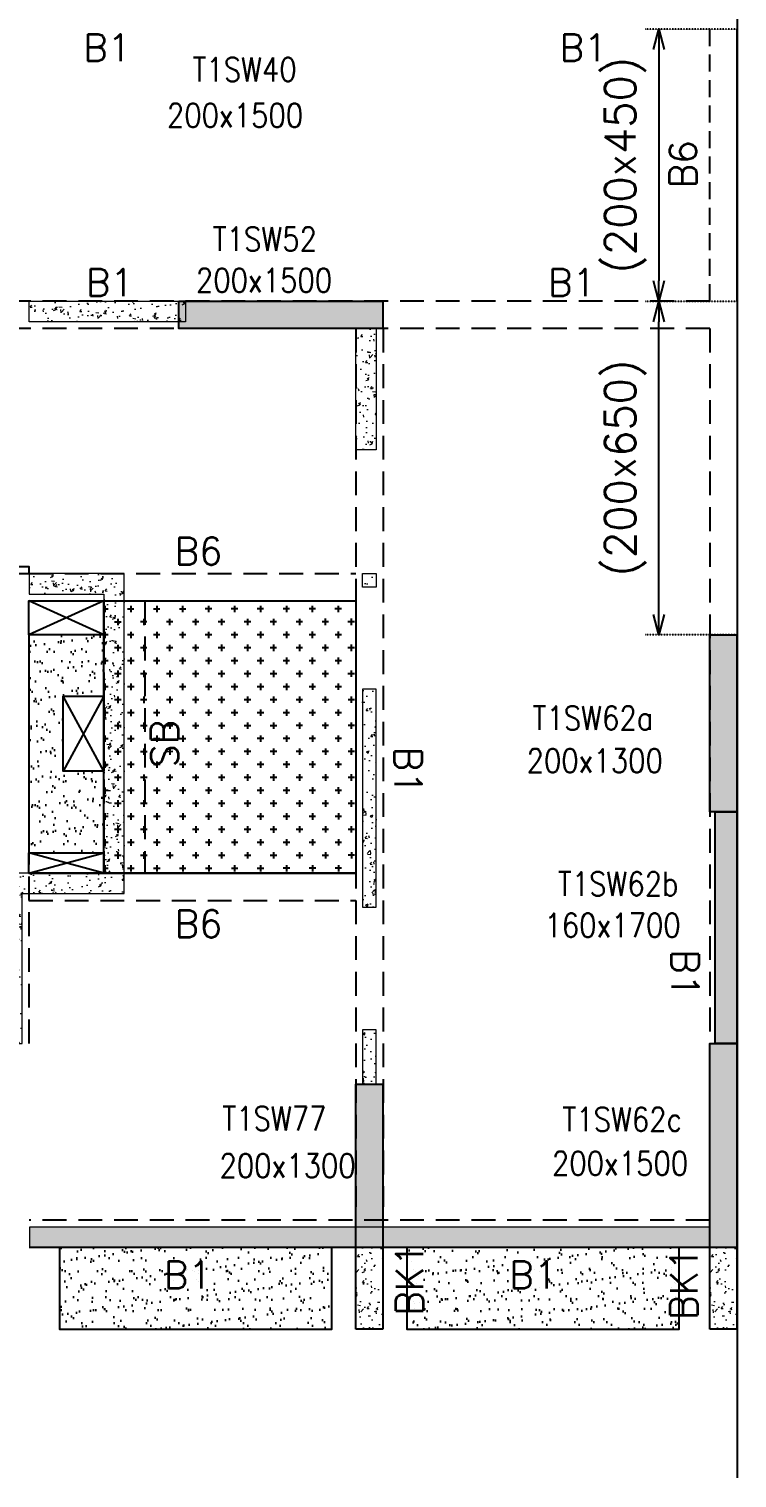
# Model space of a CAD drawing. Header units: millimetres. Extents: x 1078357 to 2594950, y -4969473 to -4636555.
# Drawn here: x 2088260 to 2093460, y -4674502 to -4663859 of the extents above; entities that cross this region are included whole.
import ezdxf

# ---------------------------------------------------------------- set-up
doc = ezdxf.new("R2010")
doc.units = ezdxf.units.MM
doc.header["$PDMODE"] = 35
for name, pattern in [('CONTINOUS', [0]), ('DOT', [0.25, 0, -0.25]), ('HIDDEN', [0.375, 0.25, -0.125]), ('New Retail block$0$CONTINOUS', [0])]:
    doc.linetypes.add(name, pattern=pattern)
doc.layers.get('0').update_dxf_attribs({"lineweight": 0})
doc.layers.get('Defpoints').update_dxf_attribs({"lineweight": 0})
for name, color, linetype, lineweight in [('A-_ANOTDIMA_D-', 6, 'Continuous', 13), ('COL. NO.', 30, 'Continuous', 25), ('COL. SIZE', 7, 'Continuous', 25), ('HATCH', 8, 'Continuous', 30), ('S-NON STR RCC WALL', 8, 'Continuous', 0)]:
    doc.layers.add(name, color=color, linetype=linetype, lineweight=lineweight)
for name, color, linetype in [('B-200x325', 201, 'HIDDEN'), ('B-200x450', 52, 'HIDDEN'), ('B-200x650', 241, 'HIDDEN'), ('B-300xSLAB THK.', 151, 'Continuous'), ('BK1-200x650', 241, 'HIDDEN'), ('DC BEAM NO.', 7, 'Continuous'), ('DROP SLAB', 8, 'Continuous'), ('EXPANSION JOINT', 10, 'HIDDEN'), ('S-COLUMN_SHEAR WALL', 1, 'Continuous'), ('S-DIM', 2, 'Continuous'), ('S-PROJECTION', 54, 'New Retail block$0$CONTINOUS'), ('SLAB FOLD', 8, 'Continuous')]:
    doc.layers.add(name, color=color, linetype=linetype)
doc.styles.add('Roman', font='romans')
doc.styles.add('ROMANS', font='romans.shx', dxfattribs={"width": 0.85})
doc.dimstyles.new('HARESH', dxfattribs={"dimtxt": 150, "dimasz": 75, "dimexe": 0, "dimexo": 0, "dimgap": 25, "dimtad": 1, "dimdec": 0, "dimdsep": 46, "dimtxsty": 'Roman', "dimblk": 'OBLIQUE', "dimcen": 225, "dimdle": 25, "dimclrd": 2, "dimclre": 2, "dimclrt": 7, "dimadec": 8, "dimazin": 1, "dimtfac": 1, "dimtdec": 0, "dimtmove": 0, "dimatfit": 0, "dimfxl": 1, "dimlwd": -1, "dimlwe": -1, "dimarcsym": 0})

# ---------------------------------------------------------------- blocks, each defined once
blk = doc.blocks.new('_Open30')
at = {"color": 0, "linetype": 'ByBlock', "lineweight": -2}
for p, q in [((-1, 0.268), (0, 0)), ((0, 0), (-1, -0.268)), ((0, 0), (-1, 0))]:
    blk.add_line(p, q, dxfattribs=at)
blk = doc.blocks.new('*D1110')
at = {"layer": 'Defpoints', "color": 0, "linetype": 'CONTINOUS', "ltscale": 0.5, "transparency": 16777216}
for p in [(2092886, -4665860), (2093460, -4665860, 0), (2093460, -4668309, 0)]:
    blk.add_point(p, dxfattribs=at)
at = {"layer": 'S-DIM', "color": 2, "linetype": 'DOT', "ltscale": 0.5, "transparency": 16777216}
for p, q in [((2093460, -4665860), (2092786, -4665860)), ((2093460, -4668309), (2092786, -4668309))]:
    blk.add_line(p, q, dxfattribs=at)
at = {"layer": 'S-DIM', "color": 2, "linetype": 'CONTINOUS', "ltscale": 0.5, "transparency": 16777216}
blk.add_line((2092886, -4668159), (2092886, -4666010), dxfattribs=at)
at = {"layer": 'S-DIM', "color": 2, "linetype": 'CONTINOUS', "ltscale": 0.5, "transparency": 16777216, "xscale": 150, "yscale": 150, "zscale": 150}
for p, rotation in [((2092886, -4665860), 90), ((2092886, -4668309), 270)]:
    blk.add_blockref('_Open30', p, dxfattribs=dict(at, rotation=rotation))
at = {"layer": 'S-DIM', "color": 7, "linetype": 'CONTINOUS', "ltscale": 0.5, "transparency": 16777216, "insert": (2092640, -4667084), "char_height": 225, "attachment_point": 5, "rotation": 90, "style": 'Roman'}
blk.add_mtext('(200x650)', dxfattribs=at)
blk = doc.blocks.new('*D1111')
at = {"layer": 'Defpoints', "color": 0, "linetype": 'CONTINOUS', "ltscale": 0.5, "transparency": 16777216}
for p in [(2093460, -4663860, 0), (2092886, -4665860), (2093460, -4665860, 0)]:
    blk.add_point(p, dxfattribs=at)
at = {"layer": 'S-DIM', "color": 2, "linetype": 'DOT', "ltscale": 0.5, "transparency": 16777216}
for p, q in [((2093460, -4663860), (2092786, -4663860)), ((2093460, -4665860), (2092786, -4665860))]:
    blk.add_line(p, q, dxfattribs=at)
at = {"layer": 'S-DIM', "color": 2, "linetype": 'CONTINOUS', "ltscale": 0.5, "transparency": 16777216}
blk.add_line((2092886, -4664010), (2092886, -4665710), dxfattribs=at)
at = {"layer": 'S-DIM', "color": 2, "linetype": 'CONTINOUS', "ltscale": 0.5, "transparency": 16777216, "xscale": 150, "yscale": 150, "zscale": 150}
for p, rotation in [((2092886, -4663860), 90), ((2092886, -4665860), 270)]:
    blk.add_blockref('_Open30', p, dxfattribs=dict(at, rotation=rotation))
at = {"layer": 'S-DIM', "color": 7, "linetype": 'CONTINOUS', "ltscale": 0.5, "transparency": 16777216, "insert": (2092640, -4664860), "char_height": 225, "attachment_point": 5, "rotation": 90, "style": 'Roman'}
blk.add_mtext('(200x450)', dxfattribs=at)
blk = doc.blocks.new('G$CD63B60BD')
at = {"layer": 'COL. NO.', "linetype": 'Continuous', "style": 'ROMANS', "width": 0.85}
for s, p in [('T1SW40', (40551, 8565, -320)), ('T1SW52', (40700, 7320, -320)), ('T1SW62a', (43049, 3802, -320)), ('T1SW62b', (43235, 2584, -320)), ('T1SW77', (40770, 861, -320)), ('T1SW62c', (43268, 854, -323))]:
    blk.add_text(s, height=175, dxfattribs=at).set_placement(p)
at = {"layer": 'COL. SIZE', "linetype": 'Continuous', "style": 'ROMANS', "width": 0.85}
for s, p in [('200x1500', (40363, 8228, -320)), ('200x1500', (40576, 7017, -320)), ('200x1300', (43005, 3488, -320)), ('160x1700', (43136, 2280, -320)), ('200x1300', (40749, 514, -320)), ('200x1500', (43191, 531, -323))]:
    blk.add_text(s, height=175, dxfattribs=at).set_placement(p)

msp = doc.modelspace()

# ---------------------------------------------------------------- hatches: boundary and pattern name
at = {"layer": 'DROP SLAB'}
h = msp.add_hatch(dxfattribs=at)
h.set_pattern_fill('CROSS', color=8, scale=15, angle=0.03079)
h.set_pattern_definition([(180.03079016, (-6701630.38, 32800892.87), (-95.19879988, -95.30117261), [47.625, -142.875]), (270.03079016, (-6701654.2, 32800916.67), (95.30117261, -95.19879988), [47.625, -142.875])])
h.paths.add_polyline_path([(2088809.9, -4668059.6), (2090659.9, -4668059.6), (2090659.9, -4670059.3), (2088809.9, -4670059.3)])
at = {"layer": 'HATCH'}
h = msp.add_hatch(dxfattribs=at)
h.set_pattern_fill('AR-SAND', color=8, scale=3, angle=180.02985)
h.set_pattern_definition([(37.47015413, (-4119983.15, 23606665.99), (-4.72361136, 146.8264517), [0, -115.824, 0, -129.54, 0, -123.825]), (7.4701541, (-4119983.15, 23606665.99), (134.9689868, 214.9772528), [0, -62.484, 0, -104.394, 0, -40.005]), (327.47015413, (-4120076.87, 23606666.04), (237.29790347, 0.3075449), [0, -38.1, 0, -137.16, 0, -179.07]), (317.4701541, (-4120076.87, 23606666.04), (229.1017424, 66.759465), [0, -19.05, 0, -89.916, 0, -102.87])])
h.paths.add_polyline_path([(2088259.9, -4669909.5), (2088809.9, -4669909.5), (2088809.9, -4669309.4), (2088509.9, -4669309.4), (2088509.9, -4668759.5), (2088809.9, -4668759.5), (2088809.9, -4668309.5), (2088259.9, -4668309.5)])
h = msp.add_hatch(dxfattribs=at)
h.set_pattern_fill('AR-SAND', color=8, scale=3, angle=179.97015)
h.set_pattern_definition([(37.47015413, (-3005347.64, 18698699.14), (-4.72361136, 146.8264517), [0, -115.824, 0, -129.54, 0, -123.825]), (7.4701541, (-3005347.64, 18698699.14), (134.9689868, 214.9772528), [0, -62.484, 0, -104.394, 0, -40.005]), (327.4701541, (-3005441.36, 18698699.18), (237.2979035, 0.3075449), [0, -38.1, 0, -137.16, 0, -179.07]), (317.4701541, (-3005441.36, 18698699.18), (229.1017424, 66.759465), [0, -19.05, 0, -89.916, 0, -102.87])])
h.paths.add_polyline_path([(2090485.3, -4672809.5), (2088485.3, -4672809.5), (2088485.3, -4673409.5), (2090485.3, -4673409.5)])
h = msp.add_hatch(dxfattribs=at)
h.set_pattern_fill('AR-SAND', color=8, scale=3, angle=179.97015)
h.set_pattern_definition([(37.47015413, (-3007897.64, 18698699.14), (-4.72361136, 146.8264517), [0, -115.824, 0, -129.54, 0, -123.825]), (7.4701541, (-3007897.64, 18698699.14), (134.9689868, 214.9772528), [0, -62.484, 0, -104.394, 0, -40.005]), (327.4701541, (-3007991.36, 18698699.18), (237.2979035, 0.3075449), [0, -38.1, 0, -137.16, 0, -179.07]), (317.4701541, (-3007991.36, 18698699.18), (229.1017424, 66.759465), [0, -19.05, 0, -89.916, 0, -102.87])])
h.paths.add_polyline_path([(2093035.3, -4672809.5), (2091035.3, -4672809.5), (2091035.3, -4673409.5), (2093035.3, -4673409.5)])
at = {"layer": 'S-COLUMN_SHEAR WALL', "lineweight": 25}
h = msp.add_hatch(color=1, dxfattribs=at)
h.dxf.hatch_style = 1
h.paths.add_polyline_path([(2089359.9, -4665859.5), (2090859.9, -4665859.5), (2090859.9, -4666059.5), (2089359.9, -4666059.5)])
h = msp.add_hatch(color=1, dxfattribs=at)
h.dxf.hatch_style = 1
h.paths.add_polyline_path([(2093259.9, -4668309.5), (2093459.9, -4668309.5), (2093459.9, -4669609.5), (2093259.9, -4669609.5)])
at = {"layer": 'S-COLUMN_SHEAR WALL', "lineweight": 25, "extrusion": (1.00316e-06, -2.11765e-11, 1)}
h = msp.add_hatch(color=1, dxfattribs=at)
h.dxf.hatch_style = 1
h.paths.add_polyline_path([(2093459.9, -4671309.5), (2093299.9, -4671309.5), (2093299.9, -4669609.5), (2093459.9, -4669609.5)])
at = {"layer": 'S-COLUMN_SHEAR WALL', "lineweight": 25}
h = msp.add_hatch(color=1, dxfattribs=at)
h.dxf.hatch_style = 1
h.paths.add_polyline_path([(2093459.9, -4672809.5), (2093259.9, -4672809.5), (2093259.9, -4671309.5), (2093459.9, -4671309.5)])
h = msp.add_hatch(color=1, dxfattribs=at)
h.dxf.hatch_style = 1
h.paths.add_polyline_path([(2090859.9, -4671609.5), (2090859.9, -4672809.5), (2090659.9, -4672809.5), (2090659.9, -4671609.5)])
at = {"layer": 'S-NON STR RCC WALL'}
h = msp.add_hatch(dxfattribs=at)
h.set_pattern_fill('AR-CONC', color=256)
h.set_pattern_definition([(50, (-5387710.27, 27844396.87), (182.184669, -15.93908554), [19.05, -209.55]), (355, (-5387710.27, 27844396.87), (-35.2434214, 191.0568452), [15.24, -167.6405842]), (100.4514447, (-5387695.09, 27844395.54), (146.9412471, 175.1177519), [16.1900088, -178.0902446]), (46.1842, (-5387710.27, 27844447.67), (271.0790409, -42.042328), [28.575, -314.325]), (96.6355576, (-5387687.68, 27844444.16), (237.404134, 247.4261246), [24.2850231, -267.1356082]), (351.1841512, (-5387710.27, 27844447.67), (237.404134, 247.4261246), [22.859967, -251.459732]), (21, (-5387684.87, 27844434.97), (151.6143913, -102.2651982), [19.05, -209.55]), (326, (-5387684.87, 27844434.97), (61.8020283, 184.1879661), [15.24, -167.64]), (71.451445, (-5387672.23, 27844426.44), (213.4164193, 81.9227689), [16.1900088, -178.0899376]), (37.5, (-5387710.27, 27844396.865), (3.08860325, 84.55503887), [0, -165.608, 0, -170.18, 0, -168.275]), (7.5, (-5387710.27, 27844396.865), (66.8196625, 100.18057482), [0, -97.028, 0, -161.798, 0, -64.135]), (327.5, (-5387766.91, 27844396.865), (135.59059517, -5.72874399), [0, -63.5, 0, -198.12, 0, -262.89]), (317.5, (-5387792.31, 27844396.87), (148.1291814, 25.42649103), [0, -82.55, 0, -131.572, 0, -186.69])])
h.paths.add_polyline_path([(2089410.3, -4666009.5), (2088260.3, -4666009.5), (2088260.3, -4665859.5), (2089410.3, -4665859.5)])
h = msp.add_hatch(dxfattribs=at)
h.set_pattern_fill('AR-CONC', color=256, angle=180)
h.set_pattern_definition([(50, (-5360875.01, 27841106.84), (182.184669, -15.93908554), [19.05, -209.55]), (355, (-5360875.01, 27841106.84), (-35.2434214, 191.0568452), [15.24, -167.6405842]), (100.4514447, (-5360859.83, 27841105.5), (146.9412471, 175.1177519), [16.1900088, -178.0902446]), (46.1842, (-5360875.01, 27841157.64), (271.0790409, -42.042328), [28.575, -314.325]), (96.6355576, (-5360852.42, 27841154.13), (237.404134, 247.4261246), [24.2850231, -267.1356082]), (351.1841512, (-5360875, 27841157.64), (237.404134, 247.4261246), [22.859967, -251.459732]), (21, (-5360849.61, 27841144.94), (151.6143913, -102.2651982), [19.05, -209.55]), (326, (-5360849.61, 27841144.94), (61.8020283, 184.1879661), [15.24, -167.64]), (71.451445, (-5360836.98, 27841136.41), (213.4164193, 81.9227689), [16.1900088, -178.0899376]), (37.5, (-5360875.01, 27841106.836), (3.08860325, 84.55503887), [0, -165.608, 0, -170.18, 0, -168.275]), (7.5, (-5360875.01, 27841106.84), (66.8196625, 100.18057482), [0, -97.028, 0, -161.798, 0, -64.135]), (327.5, (-5360931.655, 27841106.836), (135.59059517, -5.72874399), [0, -63.5, 0, -198.12, 0, -262.89]), (317.5, (-5360957.05, 27841106.84), (148.1291814, 25.42649103), [0, -82.55, 0, -131.572, 0, -186.69])])
h.paths.add_polyline_path([(2090660.3, -4666059.5), (2090810.3, -4666059.5), (2090810.3, -4666949.4), (2090660.3, -4666949.4)])
h = msp.add_hatch(dxfattribs=at)
h.set_pattern_fill('AR-CONC', color=256, angle=180)
h.set_pattern_definition([(50, (-4290485.55, 23160377.68), (182.184669, -15.9390855), [19.05, -209.55]), (355, (-4290485.55, 23160377.68), (-35.2434214, 191.0568452), [15.24, -167.6405842]), (100.4514447, (-4290470.37, 23160376.35), (146.9412471, 175.1177519), [16.1900088, -178.0902446]), (46.1842, (-4290485.55, 23160428.48), (271.0790409, -42.042328), [28.575, -314.325]), (96.6355576, (-4290462.96, 23160424.97), (237.404134, 247.4261246), [24.2850231, -267.1356082]), (351.1841512, (-4290485.55, 23160428.48), (237.404134, 247.4261246), [22.859967, -251.459732]), (21, (-4290460.15, 23160415.78), (151.6143913, -102.2651982), [19.05, -209.55]), (326, (-4290460.15, 23160415.78), (61.8020283, 184.1879661), [15.24, -167.64]), (71.451445, (-4290447.52, 23160407.26), (213.4164193, 81.9227689), [16.1900088, -178.0899376]), (37.5, (-4290485.55, 23160377.68), (3.08860325, 84.55503887), [0, -165.608, 0, -170.18, 0, -168.275]), (7.5, (-4290485.55, 23160377.68), (66.8196625, 100.18057482), [0, -97.028, 0, -161.798, 0, -64.135]), (327.5, (-4290542.194, 23160377.68), (135.59059517, -5.728744), [0, -63.5, 0, -198.12, 0, -262.89]), (317.5, (-4290567.59, 23160377.68), (148.1291814, 25.42649103), [0, -82.55, 0, -131.572, 0, -186.69])])
h.paths.add_polyline_path([(2088960.3, -4670209.5), (2088960.3, -4667859.5), (2088260.3, -4667859.5), (2088260.4, -4668009.5), (2088810.3, -4668009.5), (2088810.3, -4670059.5), (2088060.3, -4670059.5), (2088060.3, -4671309.5), (2088210.3, -4671309.5), (2088210.3, -4670209.5)])
h = msp.add_hatch(dxfattribs=at)
h.set_pattern_fill('AR-CONC', color=256, angle=180)
h.set_pattern_definition([(50, (3187984.71, -9529286.15), (182.184669, -15.9390855), [19.05, -209.55]), (355, (3187984.7, -9529286.15), (-35.2434214, 191.056845), [15.24, -167.640584]), (100.4514447, (3187999.89, -9529287.48), (146.941247, 175.117752), [16.190009, -178.0902446]), (46.1842, (3187984.7, -9529235.35), (271.079041, -42.042328), [28.575, -314.325]), (96.6355576, (3188007.3, -9529238.86), (237.404134, 247.426125), [24.285023, -267.135608]), (351.184151, (3187984.7, -9529235.35), (237.404134, 247.426125), [22.859967, -251.459732]), (21, (3188010.11, -9529248.05), (151.6143913, -102.265198), [19.05, -209.55]), (326, (3188010.1, -9529248.05), (61.802028, 184.187966), [15.24, -167.64]), (71.451445, (3188022.74, -9529256.58), (213.416419, 81.922769), [16.190009, -178.0899376]), (37.5, (3187984.71, -9529286.154), (3.08860325, 84.5550389), [0, -165.608, 0, -170.18, 0, -168.275]), (7.5, (3187984.71, -9529286.15), (66.8196625, 100.1805748), [0, -97.028, 0, -161.798, 0, -64.135]), (327.5, (3187928.07, -9529286.154), (135.5905952, -5.728744), [0, -63.5, 0, -198.12, 0, -262.89]), (317.5, (3187902.67, -9529286.15), (148.1291814, 25.426491), [0, -82.55, 0, -131.572, 0, -186.69])])
h.paths.add_polyline_path([(2090710.4, -4667859.3), (2090810.4, -4667859.3), (2090810.4, -4667959.3), (2090710.4, -4667959.3)])
h = msp.add_hatch(dxfattribs=at)
h.set_pattern_fill('AR-CONC', color=256, angle=180)
h.set_pattern_definition([(50, (3187997.92, -9527921.49), (182.184669, -15.9390855), [19.05, -209.55]), (355, (3187997.92, -9527921.49), (-35.2434214, 191.056845), [15.24, -167.640584]), (100.4514447, (3188013.1, -9527922.82), (146.941247, 175.117752), [16.190009, -178.0902446]), (46.1842, (3187997.92, -9527870.7), (271.079041, -42.042328), [28.575, -314.325]), (96.6355576, (3188020.5, -9527874.2), (237.404134, 247.426125), [24.285023, -267.135608]), (351.184151, (3187997.92, -9527870.7), (237.404134, 247.426125), [22.859967, -251.459732]), (21, (3188023.32, -9527883.39), (151.6143913, -102.265198), [19.05, -209.55]), (326, (3188023.32, -9527883.39), (61.802028, 184.187966), [15.24, -167.64]), (71.451445, (3188035.96, -9527891.91), (213.416419, 81.922769), [16.190009, -178.0899376]), (37.5, (3187997.92, -9527921.49), (3.08860325, 84.5550389), [0, -165.608, 0, -170.18, 0, -168.275]), (7.5, (3187997.92, -9527921.49), (66.8196625, 100.1805748), [0, -97.028, 0, -161.798, 0, -64.135]), (327.5, (3187941.28, -9527921.49), (135.5905952, -5.728744), [0, -63.5, 0, -198.12, 0, -262.89]), (317.5, (3187915.88, -9527921.49), (148.1291814, 25.426491), [0, -82.55, 0, -131.572, 0, -186.69])])
h.paths.add_polyline_path([(2090710.4, -4670309.3), (2090810.4, -4670309.3), (2090810.4, -4668709.3), (2090710.4, -4668709.3)])
h = msp.add_hatch(dxfattribs=at)
h.set_pattern_fill('AR-CONC', color=256, angle=180)
h.set_pattern_definition([(50, (2090773.2, -4843902.3), (182.18467, -15.93909), [19.05, -209.55]), (355, (2090773.2, -4843902.3), (-35.24342, 191.05685), [15.24, -167.64058]), (100.45144, (2090788.39, -4843903.63), (146.94125, 175.11775), [16.19, -178.09024]), (46.1842, (2090773.2, -4843851.5), (271.07904, -42.04233), [28.575, -314.325]), (96.63556, (2090795.8, -4843855), (237.40413, 247.42612), [24.28502, -267.1356]), (351.18415, (2090773.2, -4843851.5), (237.40413, 247.42612), [22.85997, -251.45973]), (21, (2090798.6, -4843864.2), (151.61439, -102.2652), [19.05, -209.55]), (326, (2090798.6, -4843864.2), (61.80203, 184.18797), [15.24, -167.64]), (71.45144, (2090811.24, -4843872.72), (213.41642, 81.92277), [16.19, -178.08994]), (37.5, (2090773.21, -4843902.3), (3.088603, 84.55504), [0, -165.608, 0, -170.18, 0, -168.275]), (7.5, (2090773.21, -4843902.3), (66.819663, 100.180575), [0, -97.028, 0, -161.798, 0, -64.135]), (327.5, (2090716.565, -4843902.3), (135.590595, -5.728744), [0, -63.5, 0, -198.12, 0, -262.89]), (317.5, (2090691.17, -4843902.3), (148.12918, 25.42649), [0, -82.55, 0, -131.572, 0, -186.69])])
h.paths.add_polyline_path([(2090710.4, -4671609.8), (2090810.4, -4671609.8), (2090810.4, -4671209.3), (2090710.4, -4671209.3)])
h = msp.add_hatch(dxfattribs=at)
h.set_pattern_fill('AR-CONC', color=256, angle=180)
h.set_pattern_definition([(50, (-5387710.27, 27844396.87), (182.184669, -15.93908554), [19.05, -209.55]), (355, (-5387710.27, 27844396.87), (-35.2434214, 191.0568452), [15.24, -167.6405842]), (100.4514447, (-5387695.09, 27844395.54), (146.9412471, 175.1177519), [16.1900088, -178.0902446]), (46.1842, (-5387710.27, 27844447.67), (271.0790409, -42.042328), [28.575, -314.325]), (96.6355576, (-5387687.68, 27844444.16), (237.404134, 247.4261246), [24.2850231, -267.1356082]), (351.1841512, (-5387710.27, 27844447.67), (237.404134, 247.4261246), [22.859967, -251.459732]), (21, (-5387684.87, 27844434.97), (151.6143913, -102.2651982), [19.05, -209.55]), (326, (-5387684.87, 27844434.97), (61.8020283, 184.1879661), [15.24, -167.64]), (71.451445, (-5387672.23, 27844426.44), (213.4164193, 81.9227689), [16.1900088, -178.0899376]), (37.5, (-5387710.27, 27844396.865), (3.08860325, 84.55503887), [0, -165.608, 0, -170.18, 0, -168.275]), (7.5, (-5387710.27, 27844396.865), (66.8196625, 100.18057482), [0, -97.028, 0, -161.798, 0, -64.135]), (327.5, (-5387766.91, 27844396.865), (135.59059517, -5.72874399), [0, -63.5, 0, -198.12, 0, -262.89]), (317.5, (-5387792.31, 27844396.87), (148.1291814, 25.42649103), [0, -82.55, 0, -131.572, 0, -186.69])])
h.paths.add_polyline_path([(2088263.3, -4672809.5), (2093260.4, -4672809.5), (2093260.4, -4672659.5), (2088263.3, -4672659.5)])
h = msp.add_hatch(dxfattribs=at)
h.set_pattern_fill('AR-CONC', color=256, angle=180)
h.set_pattern_definition([(50, (-7539512.35, 37566297.85), (182.184669, -15.93908554), [19.05, -209.55]), (355, (-7539512.35, 37566297.85), (-35.2434214, 191.0568452), [15.24, -167.6405842]), (100.4514447, (-7539497.17, 37566296.53), (146.9412471, 175.1177519), [16.1900088, -178.0902446]), (46.1842, (-7539512.35, 37566348.65), (271.0790409, -42.0423279), [28.575, -314.325]), (96.6355576, (-7539489.76, 37566345.15), (237.404134, 247.4261246), [24.2850231, -267.1356082]), (351.1841512, (-7539512.35, 37566348.65), (237.404134, 247.4261246), [22.859967, -251.459732]), (21, (-7539486.95, 37566335.95), (151.61439127, -102.2651982), [19.05, -209.55]), (326, (-7539486.95, 37566335.95), (61.80202835, 184.1879661), [15.24, -167.64]), (71.451445, (-7539474.32, 37566327.43), (213.4164193, 81.9227689), [16.1900088, -178.0899376]), (37.5, (-7539512.35, 37566297.853), (3.08860325, 84.55503887), [0, -165.608, 0, -170.18, 0, -168.275]), (7.5, (-7539512.35, 37566297.85), (66.81966251, 100.18057482), [0, -97.028, 0, -161.798, 0, -64.135]), (327.5, (-7539568.994, 37566297.85), (135.59059517, -5.72874399), [0, -63.5, 0, -198.12, 0, -262.89]), (317.5, (-7539594.4, 37566297.85), (148.1291814, 25.42649103), [0, -82.55, 0, -131.572, 0, -186.69])])
h.paths.add_polyline_path([(2090859.9, -4672809.4), (2090659.9, -4672809.4), (2090659.9, -4673409.4), (2090859.9, -4673409.4), (2090859.9, -4673409.4), (2090859.9, -4672809.5)], is_closed=False)
h = msp.add_hatch(dxfattribs=at)
h.set_pattern_fill('AR-CONC', color=256, angle=180)
h.set_pattern_definition([(50, (-7536912.33, 37566297.85), (182.184669, -15.93908554), [19.05, -209.55]), (355, (-7536912.33, 37566297.85), (-35.2434214, 191.0568452), [15.24, -167.6405842]), (100.4514447, (-7536897.15, 37566296.53), (146.9412471, 175.1177519), [16.1900088, -178.0902446]), (46.1842, (-7536912.33, 37566348.65), (271.0790409, -42.0423279), [28.575, -314.325]), (96.6355576, (-7536889.74, 37566345.15), (237.404134, 247.4261246), [24.2850231, -267.1356082]), (351.1841512, (-7536912.33, 37566348.65), (237.404134, 247.4261246), [22.859967, -251.459732]), (21, (-7536886.93, 37566335.95), (151.61439127, -102.2651982), [19.05, -209.55]), (326, (-7536886.93, 37566335.95), (61.80202835, 184.1879661), [15.24, -167.64]), (71.451445, (-7536874.3, 37566327.43), (213.4164193, 81.9227689), [16.1900088, -178.0899376]), (37.5, (-7536912.33, 37566297.853), (3.08860325, 84.55503887), [0, -165.608, 0, -170.18, 0, -168.275]), (7.5, (-7536912.33, 37566297.85), (66.81966251, 100.18057482), [0, -97.028, 0, -161.798, 0, -64.135]), (327.5, (-7536968.97, 37566297.85), (135.59059517, -5.72874399), [0, -63.5, 0, -198.12, 0, -262.89]), (317.5, (-7536994.37, 37566297.85), (148.1291814, 25.42649103), [0, -82.55, 0, -131.572, 0, -186.69])])
h.paths.add_polyline_path([(2093459.9, -4672809.4), (2093259.9, -4672809.4), (2093259.9, -4673409.4), (2093459.9, -4673409.4), (2093459.9, -4673409.4), (2093459.9, -4672809.5)], is_closed=False)

# ---------------------------------------------------------------- linework, layer by layer
at = {"layer": 'B-200x325', "ltscale": 700}
for p, q in [((2088260.2, -4667859.6, 0), (2090660, -4667859.5, 0)), ((2088260.1, -4670259.4, 0), (2090660.1, -4670259.3, 0))]:
    msp.add_line(p, q, dxfattribs=at)
at = {"layer": 'B-200x325', "linetype": 'Continuous', "ltscale": 700}
for p, q in [((2088260.2, -4668059.6, 0), (2090660, -4668059.5, 0)), ((2088260.1, -4670059.4, 0), (2090660.1, -4670059.3, 0))]:
    msp.add_line(p, q, dxfattribs=at)
at = {"layer": 'B-200x450', "linetype": 'HIDDEN', "ltscale": 500}
msp.add_line((2093260.3, -4665859.5, 0), (2093260.3, -4663859.4, 0), dxfattribs=at)
at = {"layer": 'B-200x450', "linetype": 'Continuous', "ltscale": 500}
msp.add_line((2093460.3, -4665859.5, 0), (2093460.3, -4663859.5, 0), dxfattribs=at)
at = {"layer": 'B-200x650', "linetype": 'HIDDEN', "ltscale": 700}
for p, q in [((2093260.3, -4665859.5, 0), (2086934.9, -4665859.5, 0)), ((2093260.3, -4666059.5, 0), (2086934.9, -4666059.5, 0)), ((2090660.3, -4666059.5, 0), (2090660.3, -4672509.4, 0)), ((2090860.3, -4666059.5, 0), (2090860.3, -4672509.4, 0)), ((2093260.3, -4666059.5, 0), (2093260.3, -4671309.5, 0)), ((2088260.3, -4671309.5, 0), (2088260.3, -4669009.4, 0)), ((2093260.3, -4672609.4, 0), (2088260.3, -4672609.4, 0))]:
    msp.add_line(p, q, dxfattribs=at)
at = {"layer": 'B-200x650', "linetype": 'CONTINOUS', "ltscale": 700}
for p, q in [((2093460.3, -4665859.5, 0), (2093460.3, -4671309.5, 0)), ((2093260.3, -4672809.4, 0), (2088260.3, -4672809.4, 0)), ((2090659.9, -4673409.5, 0), (2090659.9, -4672809.5, 0)), ((2090859.9, -4672809.5, 0), (2090859.9, -4673409.5, 0)), ((2093259.9, -4673409.4, 0), (2093259.9, -4672809.4, 0)), ((2093459.9, -4672809.4, 0), (2093459.9, -4673409.4, 0)), ((2090859.9, -4673409.5, 0), (2090659.9, -4673409.5, 0)), ((2093459.9, -4673409.4, 0), (2093259.9, -4673409.4, 0))]:
    msp.add_line(p, q, dxfattribs=at)
at = {"layer": 'B-300xSLAB THK.', "linetype": 'HIDDEN', "ltscale": 700}
for p, q in [((2088810, -4668059.8, 0), (2088810, -4670059.6, 0)), ((2089110, -4668059.8, 0), (2089110, -4670059.6, 0))]:
    msp.add_line(p, q, dxfattribs=at)
at = {"layer": 'BK1-200x650', "linetype": 'Continuous', "ltscale": 700, "elevation": 0}
msp.add_lwpolyline([(2088060.4, -4667859.5), (2088260.4, -4667859.5), (2088260.4, -4667809.3), (2088060.4, -4667809.3)], close=True, dxfattribs=at)
at = {"layer": 'DROP SLAB', "color": 3, "linetype": 'CONTINOUS', "ltscale": 500}
for p, q in [((2088809.9, -4668059.4, 0), (2088259.9, -4668309.5, 0)), ((2088809.9, -4668309.5, 0), (2088260.1, -4668059.4, 0)), ((2088810, -4669309.5, 0), (2088509.9, -4668759.5, 0)), ((2088810, -4668759.5, 0), (2088509.9, -4669309.5, 0)), ((2088809.1, -4670059.2, 0), (2088259.9, -4669909.5, 0)), ((2088259.9, -4670059.5, 0), (2088809.9, -4669909.5, 0))]:
    msp.add_line(p, q, dxfattribs=at)
at = {"layer": 'DROP SLAB', "color": 3, "linetype": 'CONTINOUS', "ltscale": 500, "elevation": 0}
for points in [[(2088809.9, -4668309.5), (2088260.1, -4668309.5), (2088260.1, -4668059.4), (2088809.9, -4668059.4)], [(2088809.9, -4668059.6), (2090659.9, -4668059.6), (2090659.9, -4670059.3), (2088809.9, -4670059.3)], [(2088809.9, -4669309.5), (2088509.9, -4669309.5), (2088509.9, -4668759.5), (2088809.9, -4668759.5)], [(2088809.9, -4670059.2), (2088259.9, -4670059.2), (2088259.9, -4669909.5), (2088809.9, -4669909.5)]]:
    msp.add_lwpolyline(points, close=True, dxfattribs=at)
at = {"layer": 'EXPANSION JOINT'}
msp.add_line((2093460.2, -4654169.5, 0), (2093460.2, -4674502, 0), dxfattribs=at)
msp.add_line((2093460.2, -4654169.5, 0), (2093460.2, -4674502, 0), dxfattribs=at)
at = {"layer": 'S-COLUMN_SHEAR WALL', "color": 1, "lineweight": 25, "elevation": 0}
for points in [[(2089359.9, -4665859.5), (2090859.9, -4665859.5), (2090859.9, -4666059.5), (2089359.9, -4666059.5)], [(2093259.9, -4668309.5), (2093459.9, -4668309.5), (2093459.9, -4669609.5), (2093259.9, -4669609.5)], [(2093459.9, -4672809.5), (2093259.9, -4672809.5), (2093259.9, -4671309.5), (2093459.9, -4671309.5)], [(2090659.9, -4671609.7), (2090859.9, -4671609.7), (2090859.9, -4672809.5), (2090659.9, -4672809.5)]]:
    msp.add_lwpolyline(points, close=True, dxfattribs=at)
at = {"layer": 'S-COLUMN_SHEAR WALL', "color": 1, "lineweight": 25, "extrusion": (1.00316e-06, -2.11765e-11, 1), "elevation": 2.1}
msp.add_lwpolyline([(2093459.9, -4671309.5), (2093299.9, -4671309.5), (2093299.9, -4669609.4), (2093459.9, -4669609.4)], close=True, dxfattribs=at)
at = {"layer": 'S-NON STR RCC WALL', "ltscale": 700, "elevation": 0}
for points in [[(2089410.3, -4666009.5), (2088260.3, -4666009.5), (2088260.3, -4665859.5), (2089410.3, -4665859.5)], [(2090660.3, -4666059.5), (2090810.3, -4666059.5), (2090810.3, -4666949.4), (2090660.3, -4666949.4)], [(2090710.4, -4667859.3), (2090810.4, -4667859.3), (2090810.4, -4667959.3), (2090710.4, -4667959.3)], [(2090710.4, -4670309.3), (2090810.4, -4670309.3), (2090810.4, -4668709.3), (2090710.4, -4668709.3)]]:
    msp.add_lwpolyline(points, close=True, dxfattribs=at)
at = {"layer": 'S-NON STR RCC WALL', "elevation": 0}
for points in [[(2088960.3, -4670209.5), (2088960.3, -4667859.5), (2088260.3, -4667859.5), (2088260.4, -4668009.5), (2088810.3, -4668009.5), (2088810.3, -4670059.5), (2088060.3, -4670059.5), (2088060.3, -4671309.5), (2088210.3, -4671309.5), (2088210.3, -4670209.5)], [(2090710.4, -4671609.8), (2090810.4, -4671609.8), (2090810.4, -4671209.3), (2090710.4, -4671209.3)], [(2088263.3, -4672809.5), (2093260.4, -4672809.5), (2093260.4, -4672659.5), (2088263.3, -4672659.5)]]:
    msp.add_lwpolyline(points, close=True, dxfattribs=at)
at = {"layer": 'S-PROJECTION', "elevation": 0}
for points in [[(2090485.3, -4672809.5), (2088485.3, -4672809.5), (2088485.3, -4673409.5), (2090485.3, -4673409.5)], [(2093035.3, -4672809.5), (2091035.3, -4672809.5), (2091035.3, -4673409.5), (2093035.3, -4673409.5)]]:
    msp.add_lwpolyline(points, close=True, dxfattribs=at)
at = {"layer": 'SLAB FOLD', "color": 8, "ltscale": 1000, "elevation": 0}
msp.add_lwpolyline([(2088259.9, -4669909.5), (2088809.9, -4669909.5), (2088809.9, -4669309.4), (2088509.9, -4669309.4), (2088509.9, -4668759.5), (2088809.9, -4668759.5), (2088809.9, -4668309.5), (2088259.9, -4668309.5), (2088259.9, -4669909.5)], dxfattribs=at)

# ---------------------------------------------------------------- block references
at = {"layer": 'A-_ANOTDIMA_D-', "color": 2, "ltscale": 700}
msp.add_blockref('G$CD63B60BD', (2048910, -4672809.5, 0), dxfattribs=at)

# ---------------------------------------------------------------- texts
at = {"layer": 'B-200x325', "linetype": 'Continuous', "ltscale": 700, "style": 'ROMANS'}
for p in [(2089329.6, -4667794.3, -2.7), (2089329.6, -4670531.5, -2.7)]:
    msp.add_text('B6', height=200, rotation=0.00134, dxfattribs=at).set_placement(p)
at = {"layer": 'B-200x650', "linetype": 'HIDDEN', "ltscale": 500, "style": 'ROMANS'}
for rotation, p in [(359.99906, (2088657.7, -4664096.6, -2.7)), (359.99906, (2092156.2, -4664096.6, -2.7)), (0.00094, (2088676.4, -4665822.3, -2.7)), (0.00094, (2092071.1, -4665822.3, -2.7)), (269.99906, (2090944.2, -4669130.8, -2.7)), (269.99906, (2092980.1, -4670619.4, -2.7)), (0.00094, (2089250, -4673109.8, -2.7)), (0.00094, (2091787.3, -4673109.8, -2.7))]:
    msp.add_text('B1', height=200, rotation=rotation, dxfattribs=at).set_placement(p)
at = {"layer": 'B-200x650', "linetype": 'CONTINOUS', "ltscale": 700, "style": 'ROMANS'}
for p in [(2091155.6, -4673309.1, 50), (2093169.2, -4673339.9, 50)]:
    msp.add_text('BK1', height=200, rotation=90, dxfattribs=at).set_placement(p)
at = {"layer": 'B-300xSLAB THK.', "linetype": 'Continuous', "ltscale": 700, "style": 'ROMANS'}
msp.add_text('SB', height=200, rotation=90.00094, dxfattribs=at).set_placement((2089354.7, -4669283.9, -2.7))
at = {"layer": 'DC BEAM NO.', "linetype": 'HIDDEN', "ltscale": 500, "style": 'ROMANS'}
msp.add_text('B6', height=200, rotation=90, dxfattribs=at).set_placement((2093163.8, -4665029.3, -2.7))

# ---------------------------------------------------------------- dimensions: what is measured, and where the dimension line sits
at = {"layer": 'S-DIM', "linetype": 'CONTINOUS', "ltscale": 0.5}
for p1, angle, text, picture, middle in [((2093460.3, -4663859.5, 0), 90, '(200x450)', '*D1111', (2092639.9, -4664859.5, 0)), ((2093460.3, -4668309.5, 0), 270, '(200x650)', '*D1110', (2092639.9, -4667084.5, 0))]:
    dim = msp.add_linear_dim(base=(2092886.3, -4665859.5, 0), p1=p1, p2=(2093460.3, -4665859.5, 0), angle=angle, text=text, dimstyle='HARESH', override={"dimtxt": 225, "dimasz": 150, "dimexe": 100, "dimgap": 75, "dimtxsty": 'Roman', "dimblk1": 'Open30', "dimblk2": 'Open30', "dimsah": 1, "dimdle": 1, "dimfxl": 500, "dimarcsym": 1}, dxfattribs=at)
    dim.commit()
    dim.dimension.update_dxf_attribs({"geometry": picture, "text_midpoint": middle})

doc.saveas('drawing.dxf')
